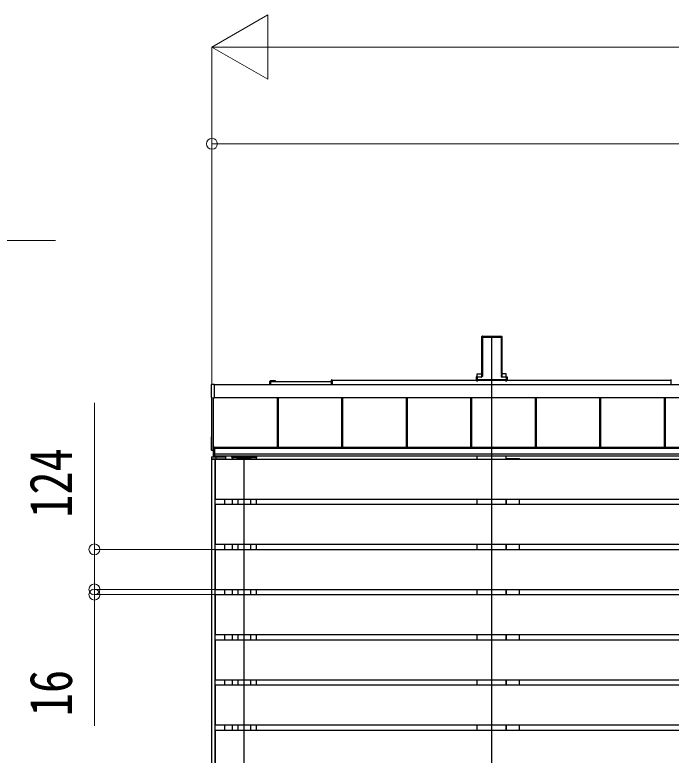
# Model space of a CAD drawing. Units: millimetres, scale not verified. Extents: x -16820 to 16820, y -11880 to 11880.
# Drawn here: x -9474 to -7438, y -4678 to -2382 of the extents above; entities that cross this region are included whole.
import ezdxf
from ezdxf.enums import TextEntityAlignment as Align

# ---------------------------------------------------------------- set-up
doc = ezdxf.new("R2010")
doc.units = ezdxf.units.MM
doc.header["$LTSCALE"] = 60
doc.layers.add('0-4_YKK_12', color=2, linetype='Continuous')
doc.layers.add('0-6_YKK_A1', color=4, linetype='Continuous')
doc.layers.add('0-7_YKK_D', color=6, linetype='Continuous', lineweight=18)
doc.styles.add('ＭＳ ゴシック', font='')
doc.styles.get('ＭＳ ゴシック').set_extended_font_data('MS Gothic')

msp = doc.modelspace()

# ---------------------------------------------------------------- linework, layer by layer
at = {"layer": '0-4_YKK_12'}
for p, q in [((-7994.92, -7000), (-7994.92, -3379.97)), ((-8762.92, -7000), (-8762.92, -3752.5))]:
    msp.add_line(p, q, dxfattribs=at)
at = {"layer": '0-6_YKK_A1'}
for p, q in [((-8026.17, -3385.32), (-8026.17, -3501.99)), ((-8025.81, -3379.47), (-8026.16, -3384.96)), ((-8025.37, -3379.93), (-8025.81, -3379.47)), ((-8025.31, -3379), (-8023.27, -3379)), ((-8025.31, -3379), (-8024.87, -3379.46)), ((-8025.29, -3495.94), (-8025.29, -3380.81)), ((-8024.79, -3380.49), (-8024.79, -3495.62)), ((-8022.96, -3379.33), (-8023.27, -3379)), ((-8022.96, -3379.33), (-7966.88, -3379.33)), ((-8022.42, -3382.47), (-7967.42, -3382.47)), ((-8022.42, -3503.82), (-8022.42, -3382.47)), ((-7966.88, -3379.33), (-7966.57, -3379)), ((-7966.57, -3379), (-7964.53, -3379)), ((-7965.05, -3495.62), (-7965.05, -3380.49)), ((-7964.97, -3379.46), (-7964.53, -3379)), ((-7964.55, -3380.81), (-7964.55, -3495.94)), ((-7964.03, -3379.47), (-7964.47, -3379.93)), ((-7964.03, -3379.47), (-7963.68, -3384.96)), ((-7963.67, -3385.32), (-7963.67, -3501.99)), ((-8042.33, -3512.74), (-8042.33, -3505.86)), ((-8042.29, -3504.89), (-8027.28, -3504.89)), ((-8040.33, -3505.94), (-8040.33, -3512.74)), ((-8026.75, -3505.94), (-8040.33, -3505.94)), ((-8040.12, -3495.56), (-8026.17, -3495.56)), ((-8040.12, -3504.89), (-8040.12, -3495.56)), ((-8026.18, -3502.34), (-8026.28, -3503.95)), ((-8025.76, -3504.51), (-8025.38, -3498.41)), ((-8024.88, -3498.44), (-8025.26, -3504.54)), ((-7964.58, -3504.54), (-7964.96, -3498.44)), ((-7964.46, -3498.41), (-7964.08, -3504.51)), ((-7949.72, -3495.56), (-7963.67, -3495.56)), ((-7963.66, -3502.34), (-7963.56, -3503.95)), ((-7963.09, -3505.44), (-7949.51, -3505.44)), ((-7949.51, -3505.94), (-7963.09, -3505.94)), ((-7962.56, -3504.89), (-7947.55, -3504.89)), ((-7949.72, -3504.89), (-7949.72, -3495.56)), ((-7949.51, -3505.44), (-7949.51, -3505.94)), ((-7949.51, -3512.74), (-7949.51, -3505.94)), ((-7947.52, -3505.86), (-7947.52, -3512.74)), ((-8864.42, -3569.33), (-8864.42, -3528.3)), ((-8856.42, -3528.88), (-3857.72, -3528.88)), ((-8683.42, -3528.88), (-8683.42, -3518.91)), ((-8680.92, -3516.41), (-8673.38, -3516.41)), ((-8680.92, -3518.91), (-8492.39, -3518.91)), ((-8680.92, -3519.21), (-8680.92, -3528.88)), ((-8667.17, -3518.91), (-8680.62, -3518.91)), ((-8672.46, -3516.41), (-8667.17, -3516.41)), ((-8492.39, -3528.91), (-8492.39, -3515.4)), ((-8489.89, -3514.81), (-7439.89, -3514.81)), ((-8489.89, -3514.81), (-8489.89, -3528.91)), ((-8042.79, -3512.74), (-8042.79, -3513.23)), ((-8042.79, -3513.23), (-8042.33, -3513.23)), ((-8040.33, -3512.74), (-8042.33, -3512.74)), ((-8040.33, -3513.23), (-8042.33, -3513.23)), ((-8042.32, -3512.74), (-8042.32, -3513.23)), ((-8040.33, -3512.74), (-7949.51, -3512.74)), ((-8040.33, -3512.74), (-8040.33, -3513.23)), ((-8040.33, -3513.23), (-7949.51, -3513.23)), ((-8040.12, -3518.91), (-8040.12, -3513.23)), ((-8039.92, -3513.23), (-8039.92, -3518.91)), ((-8038.92, -3512.89), (-7950.92, -3512.89)), ((-7949.92, -3513.23), (-7949.92, -3518.91)), ((-7949.72, -3518.91), (-7949.72, -3513.23)), ((-7947.52, -3512.74), (-7949.51, -3512.74)), ((-7949.51, -3512.74), (-7949.51, -3513.23)), ((-7947.52, -3513.23), (-7949.51, -3513.23)), ((-7947.05, -3513.23), (-7947.52, -3513.23)), ((-7947.51, -3512.74), (-7947.51, -3513.23)), ((-7947.05, -3512.74), (-7947.05, -3513.23)), ((-7439.89, -3514.81), (-7439.89, -3528.91)), ((-8856.42, -3570.6), (-8863.95, -3570.14)), ((-8862.92, -3731.94), (-8862.92, -3570.2)), ((-8857.92, -3749.97), (-8857.92, -3570.5)), ((-8856.42, -3568.83), (-3859.42, -3568.83)), ((-8856.42, -3569.06), (-3859.42, -3569.06)), ((-8856.42, -3570.1), (-8856.42, -3570.6)), ((-8659.42, -3722.7), (-8659.42, -3569.06)), ((-8659.02, -3722.7), (-8659.02, -3569.06)), ((-8656.42, -3722.7), (-8656.42, -3569.06)), ((-8459.42, -3722.7), (-8459.42, -3569.06)), ((-8456.82, -3722.7), (-8456.82, -3569.06)), ((-8456.42, -3722.7), (-8456.42, -3569.06)), ((-8259.42, -3722.7), (-8259.42, -3569.06)), ((-8256.82, -3722.7), (-8256.82, -3569.06)), ((-8256.42, -3722.7), (-8256.42, -3569.06)), ((-8059.42, -3722.7), (-8059.42, -3569.06)), ((-8056.82, -3722.7), (-8056.82, -3569.06)), ((-8056.42, -3722.7), (-8056.42, -3569.06)), ((-7859.42, -3722.7), (-7859.42, -3569.06)), ((-7856.82, -3722.7), (-7856.82, -3569.06)), ((-7856.42, -3722.7), (-7856.42, -3569.06)), ((-7659.42, -3722.7), (-7659.42, -3569.06)), ((-7656.82, -3722.7), (-7656.82, -3569.06)), ((-7656.42, -3722.7), (-7656.42, -3569.06)), ((-7459.42, -3722.7), (-7459.42, -3569.06)), ((-7456.82, -3722.7), (-7456.82, -3569.06)), ((-7456.42, -3722.7), (-7456.42, -3569.06)), ((-8864.42, -3732.32), (-8864.42, -3691.29)), ((-8863.95, -3690.8), (-8862.92, -3690.73)), ((-8857.92, -3733.49), (-8863.95, -3733.12)), ((-8862.92, -3731.94), (-8857.92, -3731.94)), ((-8857.92, -3722.44), (-8854.42, -3722.44)), ((-8854.42, -3722.7), (-3857.72, -3722.7)), ((-8854.42, -3724.71), (-3857.72, -3724.71)), ((-8854.42, -3726.51), (-3857.72, -3726.51)), ((-8854.42, -3726.51), (-3857.72, -3726.51)), ((-8862.92, -3760), (-8862.92, -3753.5)), ((-8862.92, -6124), (-8862.92, -3760)), ((-8862.92, -3760), (-8822.92, -3760)), ((-8861.92, -3760), (-8862.92, -3760)), ((-8861.92, -3752.5), (-8852.01, -3752.5)), ((-8854.42, -3744.88), (-8857.92, -3744.88)), ((-8857.92, -3751.49), (-8854.42, -3751.49)), ((-8854.42, -3743.48), (-3857.72, -3743.48)), ((-8854.42, -3749.97), (-3857.72, -3749.97)), ((-8852.92, -6124), (-8852.92, -3760)), ((-8852.42, -3760), (-3863.42, -3760)), ((-8852.42, -3760), (-8852.42, -3884)), ((-8850.02, -3752.5), (-8852.01, -3752.5)), ((-8849.62, -3760), (-8850.61, -3760)), ((-8850.02, -3752.5), (-8822.01, -3752.5)), ((-8800.92, -3755), (-8800.83, -3753.45)), ((-8800.92, -3755), (-8724.92, -3755)), ((-8800.42, -3755), (-8800.42, -3760)), ((-8800.42, -3755), (-8725.42, -3755)), ((-8799.84, -3752.5), (-8726, -3752.5)), ((-8742.42, -3760), (-8783.42, -3760)), ((-8782.92, -3760), (-8742.92, -3760)), ((-8742.42, -3760), (-8742.42, -3758)), ((-8725.42, -3755), (-8725.42, -3760)), ((-8725, -3753.45), (-8724.92, -3755)), ((-8040.12, -3760), (-8040.12, -3749.97)), ((-7909.22, -3760), (-7950.22, -3760)), ((-7949.72, -3760), (-7949.72, -3749.97)), ((-7949.72, -3760), (-7909.72, -3760)), ((-7909.22, -3760), (-7909.22, -3758)), ((-8852.42, -3884), (-3863.42, -3884)), ((-8852.42, -3900), (-3863.42, -3900)), ((-8852.42, -3900), (-8852.42, -4024)), ((-8822.92, -3900), (-8822.92, -3884)), ((-8800.42, -3884), (-8800.42, -3900)), ((-8782.92, -3884), (-8782.92, -3900)), ((-8742.92, -3884), (-8742.92, -3900)), ((-8725.42, -3884), (-8725.42, -3900)), ((-8040.12, -3900), (-8040.12, -3884)), ((-7949.72, -3900), (-7949.72, -3884)), ((-7949.72, -3884), (-7949.72, -3900)), ((-7909.72, -3884), (-7909.72, -3900)), ((-8852.42, -4024), (-3863.42, -4024)), ((-8852.42, -4040), (-3863.42, -4040)), ((-8852.42, -4040), (-8852.42, -4164)), ((-8822.92, -4040), (-8822.92, -4024)), ((-8800.42, -4024), (-8800.42, -4040)), ((-8782.92, -4024), (-8782.92, -4040)), ((-8742.92, -4024), (-8742.92, -4040)), ((-8725.42, -4024), (-8725.42, -4040)), ((-8040.12, -4040), (-8040.12, -4024)), ((-7949.72, -4040), (-7949.72, -4024)), ((-7949.72, -4024), (-7949.72, -4040)), ((-7909.72, -4024), (-7909.72, -4040)), ((-8852.42, -4164), (-3863.42, -4164)), ((-8822.92, -4180), (-8822.92, -4164)), ((-8800.42, -4164), (-8800.42, -4180)), ((-8782.92, -4164), (-8782.92, -4180)), ((-8742.92, -4164), (-8742.92, -4180)), ((-8725.42, -4164), (-8725.42, -4180)), ((-8040.12, -4180), (-8040.12, -4164)), ((-7949.72, -4180), (-7949.72, -4164)), ((-7949.72, -4164), (-7949.72, -4180)), ((-7909.72, -4164), (-7909.72, -4180)), ((-8852.42, -4180), (-3863.42, -4180)), ((-8852.42, -4180), (-8852.42, -4304)), ((-8852.42, -4304), (-3863.42, -4304)), ((-8822.92, -4320), (-8822.92, -4304)), ((-8800.42, -4304), (-8800.42, -4320)), ((-8782.92, -4304), (-8782.92, -4320)), ((-8742.92, -4304), (-8742.92, -4320)), ((-8725.42, -4304), (-8725.42, -4320)), ((-8040.12, -4320), (-8040.12, -4304)), ((-7949.72, -4320), (-7949.72, -4304)), ((-7949.72, -4304), (-7949.72, -4320)), ((-7909.72, -4304), (-7909.72, -4320)), ((-8852.42, -4320), (-3863.42, -4320)), ((-8852.42, -4320), (-8852.42, -4444)), ((-8852.42, -4444), (-3863.42, -4444)), ((-8822.92, -4460), (-8822.92, -4444)), ((-8800.42, -4444), (-8800.42, -4460)), ((-8782.92, -4444), (-8782.92, -4460)), ((-8742.92, -4444), (-8742.92, -4460)), ((-8725.42, -4444), (-8725.42, -4460)), ((-8040.12, -4460), (-8040.12, -4444)), ((-7949.72, -4460), (-7949.72, -4444)), ((-7949.72, -4444), (-7949.72, -4460)), ((-7909.72, -4444), (-7909.72, -4460)), ((-8852.42, -4460), (-3863.42, -4460)), ((-8852.42, -4460), (-8852.42, -4584)), ((-8852.42, -4584), (-3863.42, -4584)), ((-8822.92, -4600), (-8822.92, -4584)), ((-8800.42, -4584), (-8800.42, -4600)), ((-8782.92, -4584), (-8782.92, -4600)), ((-8742.92, -4584), (-8742.92, -4600)), ((-8725.42, -4584), (-8725.42, -4600)), ((-8040.12, -4600), (-8040.12, -4584)), ((-7949.72, -4600), (-7949.72, -4584)), ((-7949.72, -4584), (-7949.72, -4600)), ((-7909.72, -4584), (-7909.72, -4600)), ((-8852.42, -4600), (-3863.42, -4600)), ((-8852.42, -4600), (-8852.42, -4724))]:
    msp.add_line(p, q, dxfattribs=at)
for points in [[(-8042.79, -3505.39), (-8042.79, -3512.74), (-8042.33, -3512.74)], [(-8040.33, -3505.94), (-8040.33, -3505.44), (-8026.75, -3505.44)], [(-7947.05, -3505.39), (-7947.05, -3512.74), (-7947.52, -3512.74)], [(-8863.95, -3527.81), (-8856.42, -3527.35), (-8856.42, -3527.84), (-8856.42, -3570.1)], [(-8491.45, -3514.41), (-8489.89, -3514.31), (-8489.89, -3515.31), (-8489.89, -3528.91)], [(-7438.33, -3514.41), (-7439.89, -3514.31), (-7439.89, -3515.31), (-7439.89, -3528.91)], [(-8857.92, -3722.44), (-8857.92, -3744.88), (-8857.92, -3751.49)], [(-8854.92, -3722.44), (-8854.92, -3744.88), (-8854.92, -3751.49)], [(-8854.42, -3722.44), (-8854.42, -3744.88), (-8854.42, -3751.49)], [(-8851.02, -3753.44), (-8850.61, -3760), (-8851.61, -3760), (-8861.92, -3760)], [(-8821.02, -3753.44), (-8820.61, -3760), (-8821.61, -3760), (-8849.62, -3760)], [(-8783.42, -3760), (-8783.42, -3758), (-8742.42, -3758)], [(-7950.22, -3760), (-7950.22, -3758), (-7909.22, -3758)]]:
    msp.add_lwpolyline(points, dxfattribs=at)
for centre, radius, start, end in [((-8041.82, -3505.86), 0.501, 90.24971, 179.75029), ((-7948.02, -3505.86), 0.501, 0.24971, 89.75029), ((-8863.92, -3528.3), 0.497, 93.16944, 179.94772), ((-8680.92, -3518.91), 2.5, 90, 180), ((-8680.62, -3519.21), 0.3, 90, 180), ((-8673.38, -3516.61), 0.2, 23.57818, 90), ((-8672.92, -3516.41), 0.3, 203.57818, 336.42182), ((-8672.46, -3516.61), 0.2, 90, 156.42182), ((-8667.17, -3517.66), 1.25, 270, 90), ((-8491.39, -3515.4), 1, 93.5, 180), ((-8863.55, -3569.36), 0.873, 177.74142, 242.53793), ((-8863.92, -3691.29), 0.497, 93.16944, 179.94772), ((-8863.55, -3732.35), 0.873, 177.74142, 242.53793), ((-8861.92, -3753.5), 1, 90, 180), ((-8852.01, -3753.5), 1, 3.5, 90), ((-8822.01, -3753.5), 1, 3.5, 90), ((-8799.84, -3753.5), 1, 90, 177), ((-8726, -3753.5), 1, 3, 90)]:
    msp.add_arc(centre, radius, start, end, dxfattribs=at)
for centre, major_axis, ratio, start_param, end_param in [((-8026.13, -3384.96), (0.031, 0.5), 0.061627, 1.5746234, 2.3600215), ((-8025.31, -3379.5), (0.346, -0.364), 0.996462, 2.3838095, 3.8892836), ((-8025.6, -3382.97), (0.22, 3.04), 0.070684, 5.5043854, 6.2286971), ((-8025.1, -3382.99), (0.22, 3.54), 0.060877, 5.5025319, 6.2268436), ((-7964.74, -3382.99), (-0.22, 3.54), 0.060877, 0.0563417, 0.7806534), ((-7964.24, -3382.97), (-0.22, 3.04), 0.070684, 0.0544883, 0.7787999), ((-7964.53, -3379.5), (-0.346, -0.364), 0.996462, 2.3939017, 3.8993758), ((-7963.71, -3384.96), (-0.031, 0.5), 0.061627, 3.9231638, 4.7085619), ((-8042.29, -3505.39), (0.355, -0.355), 0.99628, 2.358058, 3.9251274), ((-8040.33, -3505.85), (2, 0), 0.045872, 3.2026792, 4.712389), ((-8040.33, -3505.35), (1.5, 0), 0.061163, 3.2026792, 4.712389), ((-8027.28, -3503.89), (0.691, -0.728), 0.996462, 5.5254021, 7.0308762), ((-8026.76, -3504.44), (-0.693, 0.73), 0.992955, 2.3838095, 3.8892836), ((-8026.76, -3504.44), (1.04, -1.09), 0.996462, 5.5254021, 7.0308762), ((-8026.21, -3502.34), (0.031, 0.5), 0.061627, 4.716216, 5.5016142), ((-8025.6, -3498.41), (0.22, 3.5), 0.061627, 4.716216, 5.5016142), ((-8025.1, -3498.44), (0.22, 4), 0.053972, 4.7153191, 5.5007173), ((-7964.74, -3498.44), (-0.22, 4), 0.053972, 0.782468, 1.5678662), ((-7963.08, -3504.44), (-1.04, -1.09), 0.996462, 5.5354944, 7.0409685), ((-7964.24, -3498.41), (-0.22, 3.5), 0.061627, 0.7815711, 1.5669693), ((-7963.08, -3504.44), (0.693, 0.73), 0.992955, 2.3939017, 3.8993758), ((-7963.63, -3502.34), (-0.031, 0.5), 0.061627, 0.7815711, 1.5669693), ((-7962.56, -3503.89), (-0.691, -0.728), 0.996462, 5.5354944, 7.0409685), ((-7949.51, -3505.35), (1.5, 0), 0.061163, 4.712389, 6.2220988), ((-7949.51, -3505.85), (2, 0), 0.045872, 4.712389, 6.2220988), ((-7947.55, -3505.39), (-0.355, -0.355), 0.99628, 2.358058, 3.9251274)]:
    msp.add_ellipse(centre, major_axis=major_axis, ratio=ratio, start_param=start_param, end_param=end_param, dxfattribs=at)
at = {"layer": '0-7_YKK_D', "color": 1}
for p, q in [((-8862.92, -2482.47), (-8689.72, -2382.47)), ((-8689.72, -2582.47), (-8689.72, -2382.47)), ((-8862.92, -3507.49), (-8862.92, -2481.47)), ((-8862.92, -2482.47), (-8689.72, -2582.47)), ((-8862.92, -2482.47), (-8516.51, -2482.47)), ((-8662.92, -2482.47), (950.08, -2482.47))]:
    msp.add_line(p, q, dxfattribs=at)
at = {"layer": '0-7_YKK_D'}
for p, q in [((-8862.92, -3527.91), (-8862.92, -2781.47)), ((-3852.92, -2782.47), (-8862.92, -2782.47)), ((-8853.42, -4040), (-9228.26, -4040)), ((-9227.26, -4164), (-9227.26, -4096)), ((-8853.42, -4164), (-9228.26, -4164)), ((-8854.42, -4164), (-9228.26, -4164)), ((-9227.26, -4164), (-9227.26, -4180)), ((-8853.42, -4180), (-9228.26, -4180)), ((-9227.26, -4180), (-9227.26, -4587.2))]:
    msp.add_line(p, q, dxfattribs=at)
for points in [[(-10766.61, -4036.15), (-10748.46, -3970.62), (-10502.5, -3082.47), (-9348.22, -3082.47)], [(-9227.26, -4164), (-9227.26, -4040), (-9227.26, -3585.6)]]:
    msp.add_lwpolyline(points, dxfattribs=at)
for centre in [(-8862.92, -2782.47), (-9227.26, -4040), (-9227.26, -4164), (-9227.26, -4164), (-9227.26, -4180)]:
    msp.add_circle(centre, 17, dxfattribs=at)

# ---------------------------------------------------------------- texts
at = {"layer": '0-7_YKK_D', "style": 'ＭＳ ゴシック', "width": 0.8}
for s, p in [('124', (-9257.26, -3942)), ('16', (-9257.26, -4557.2))]:
    msp.add_text(s, height=132, rotation=90, dxfattribs=at).set_placement(p, align=Align.BOTTOM_LEFT)

doc.saveas('drawing.dxf')
